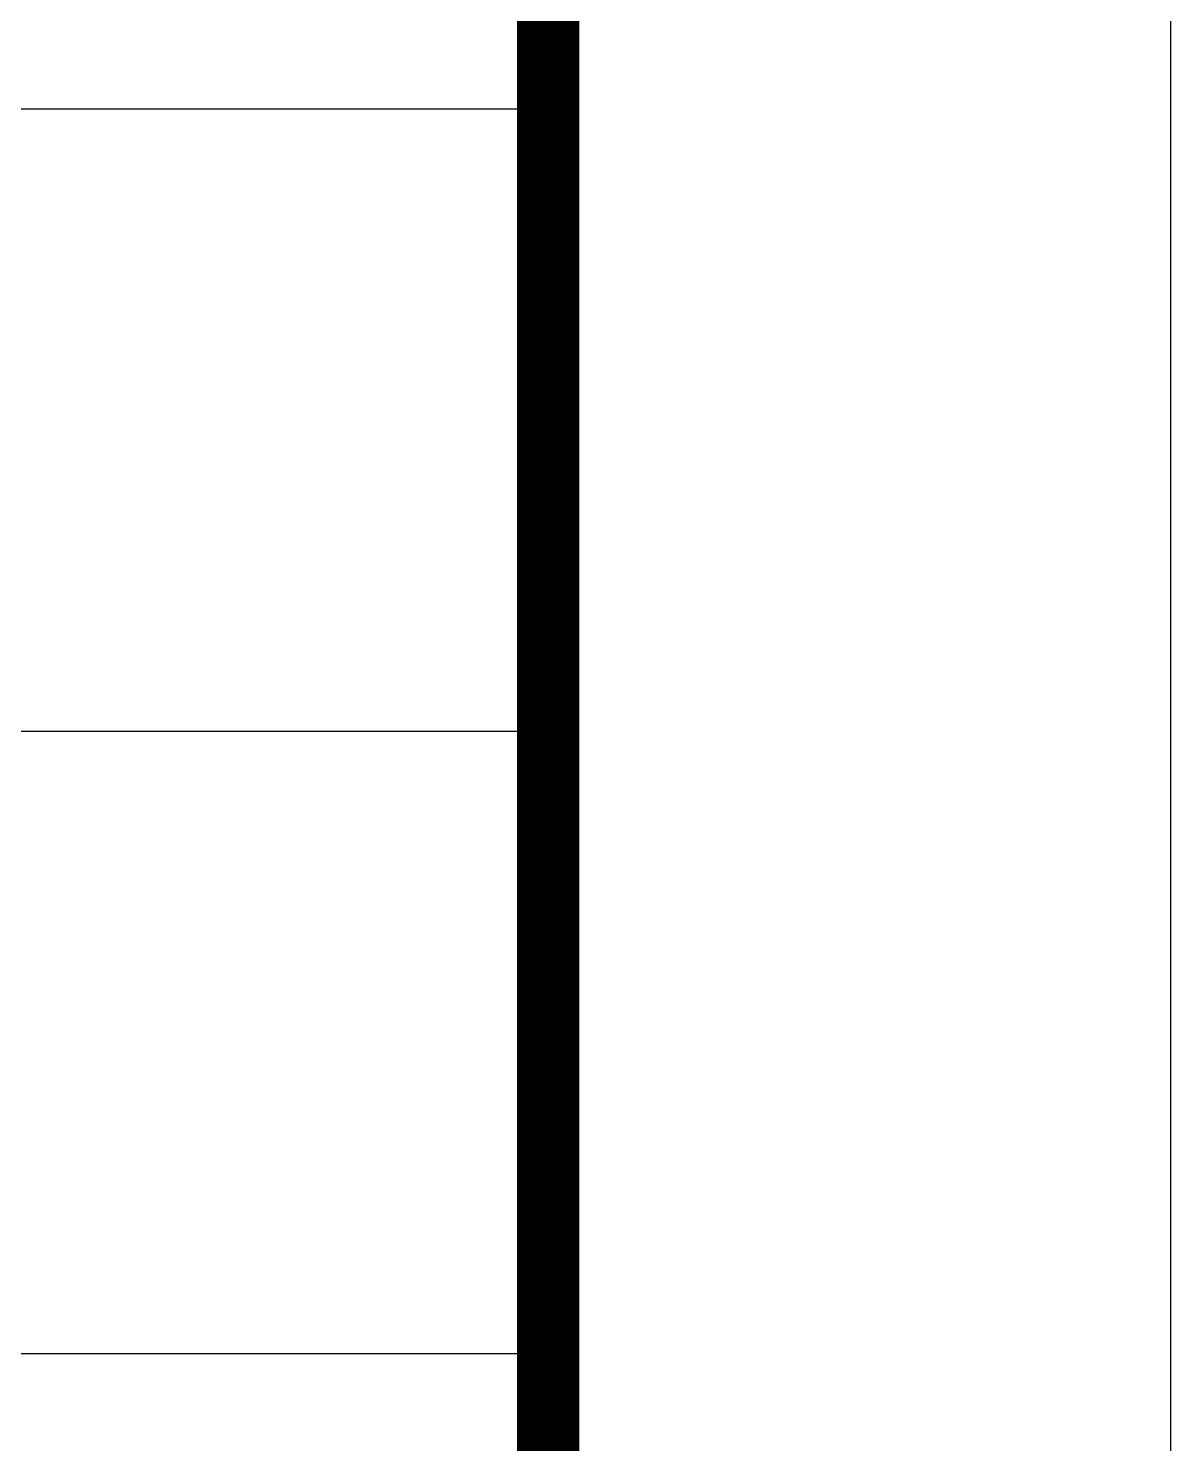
# Model space of a CAD drawing. Extents: x 28773 to 175644, y 7355 to 486294.
# Drawn here: x 152809 to 154644, y 143807 to 146081 of the extents above; entities that cross this region are included whole.
import ezdxf

# ---------------------------------------------------------------- set-up
doc = ezdxf.new("R2010")
doc.units = 0
doc.header["$LTSCALE"] = 1000
doc.header["$MEASUREMENT"] = 0
doc.layers.add('PUB_TITLE', color=7, linetype='Continuous')
doc.layers.add('TWT_TITLE', color=7, linetype='Continuous')

msp = doc.modelspace()

# ---------------------------------------------------------------- linework, layer by layer
for p, q in [((145644.1, 145951.4), (153644.1, 145951.4)), ((145644.1, 144951.4), (153644.1, 144951.4)), ((145644.1, 143951.4), (153644.1, 143951.4))]:
    msp.add_line(p, q)
at = {"layer": 'PUB_TITLE', "const_width": 100}
msp.add_lwpolyline([(145644.1, 186351), (153644.1, 186351), (153644.1, 128951.4), (145644.1, 128951.4)], close=True, dxfattribs=at)
at = {"layer": 'TWT_TITLE'}
msp.add_lwpolyline([(70544.1, 127951.4), (154644.1, 127951.4), (154644.1, 187351.4), (70544.1, 187351.4)], close=True, dxfattribs=at)
at = {"layer": 'TWT_TITLE', "const_width": 100}
msp.add_lwpolyline([(73044.1, 128951.4), (153644.1, 128951.4), (153644.1, 186351.4), (73044.1, 186351.4)], close=True, dxfattribs=at)

doc.saveas('drawing.dxf')
